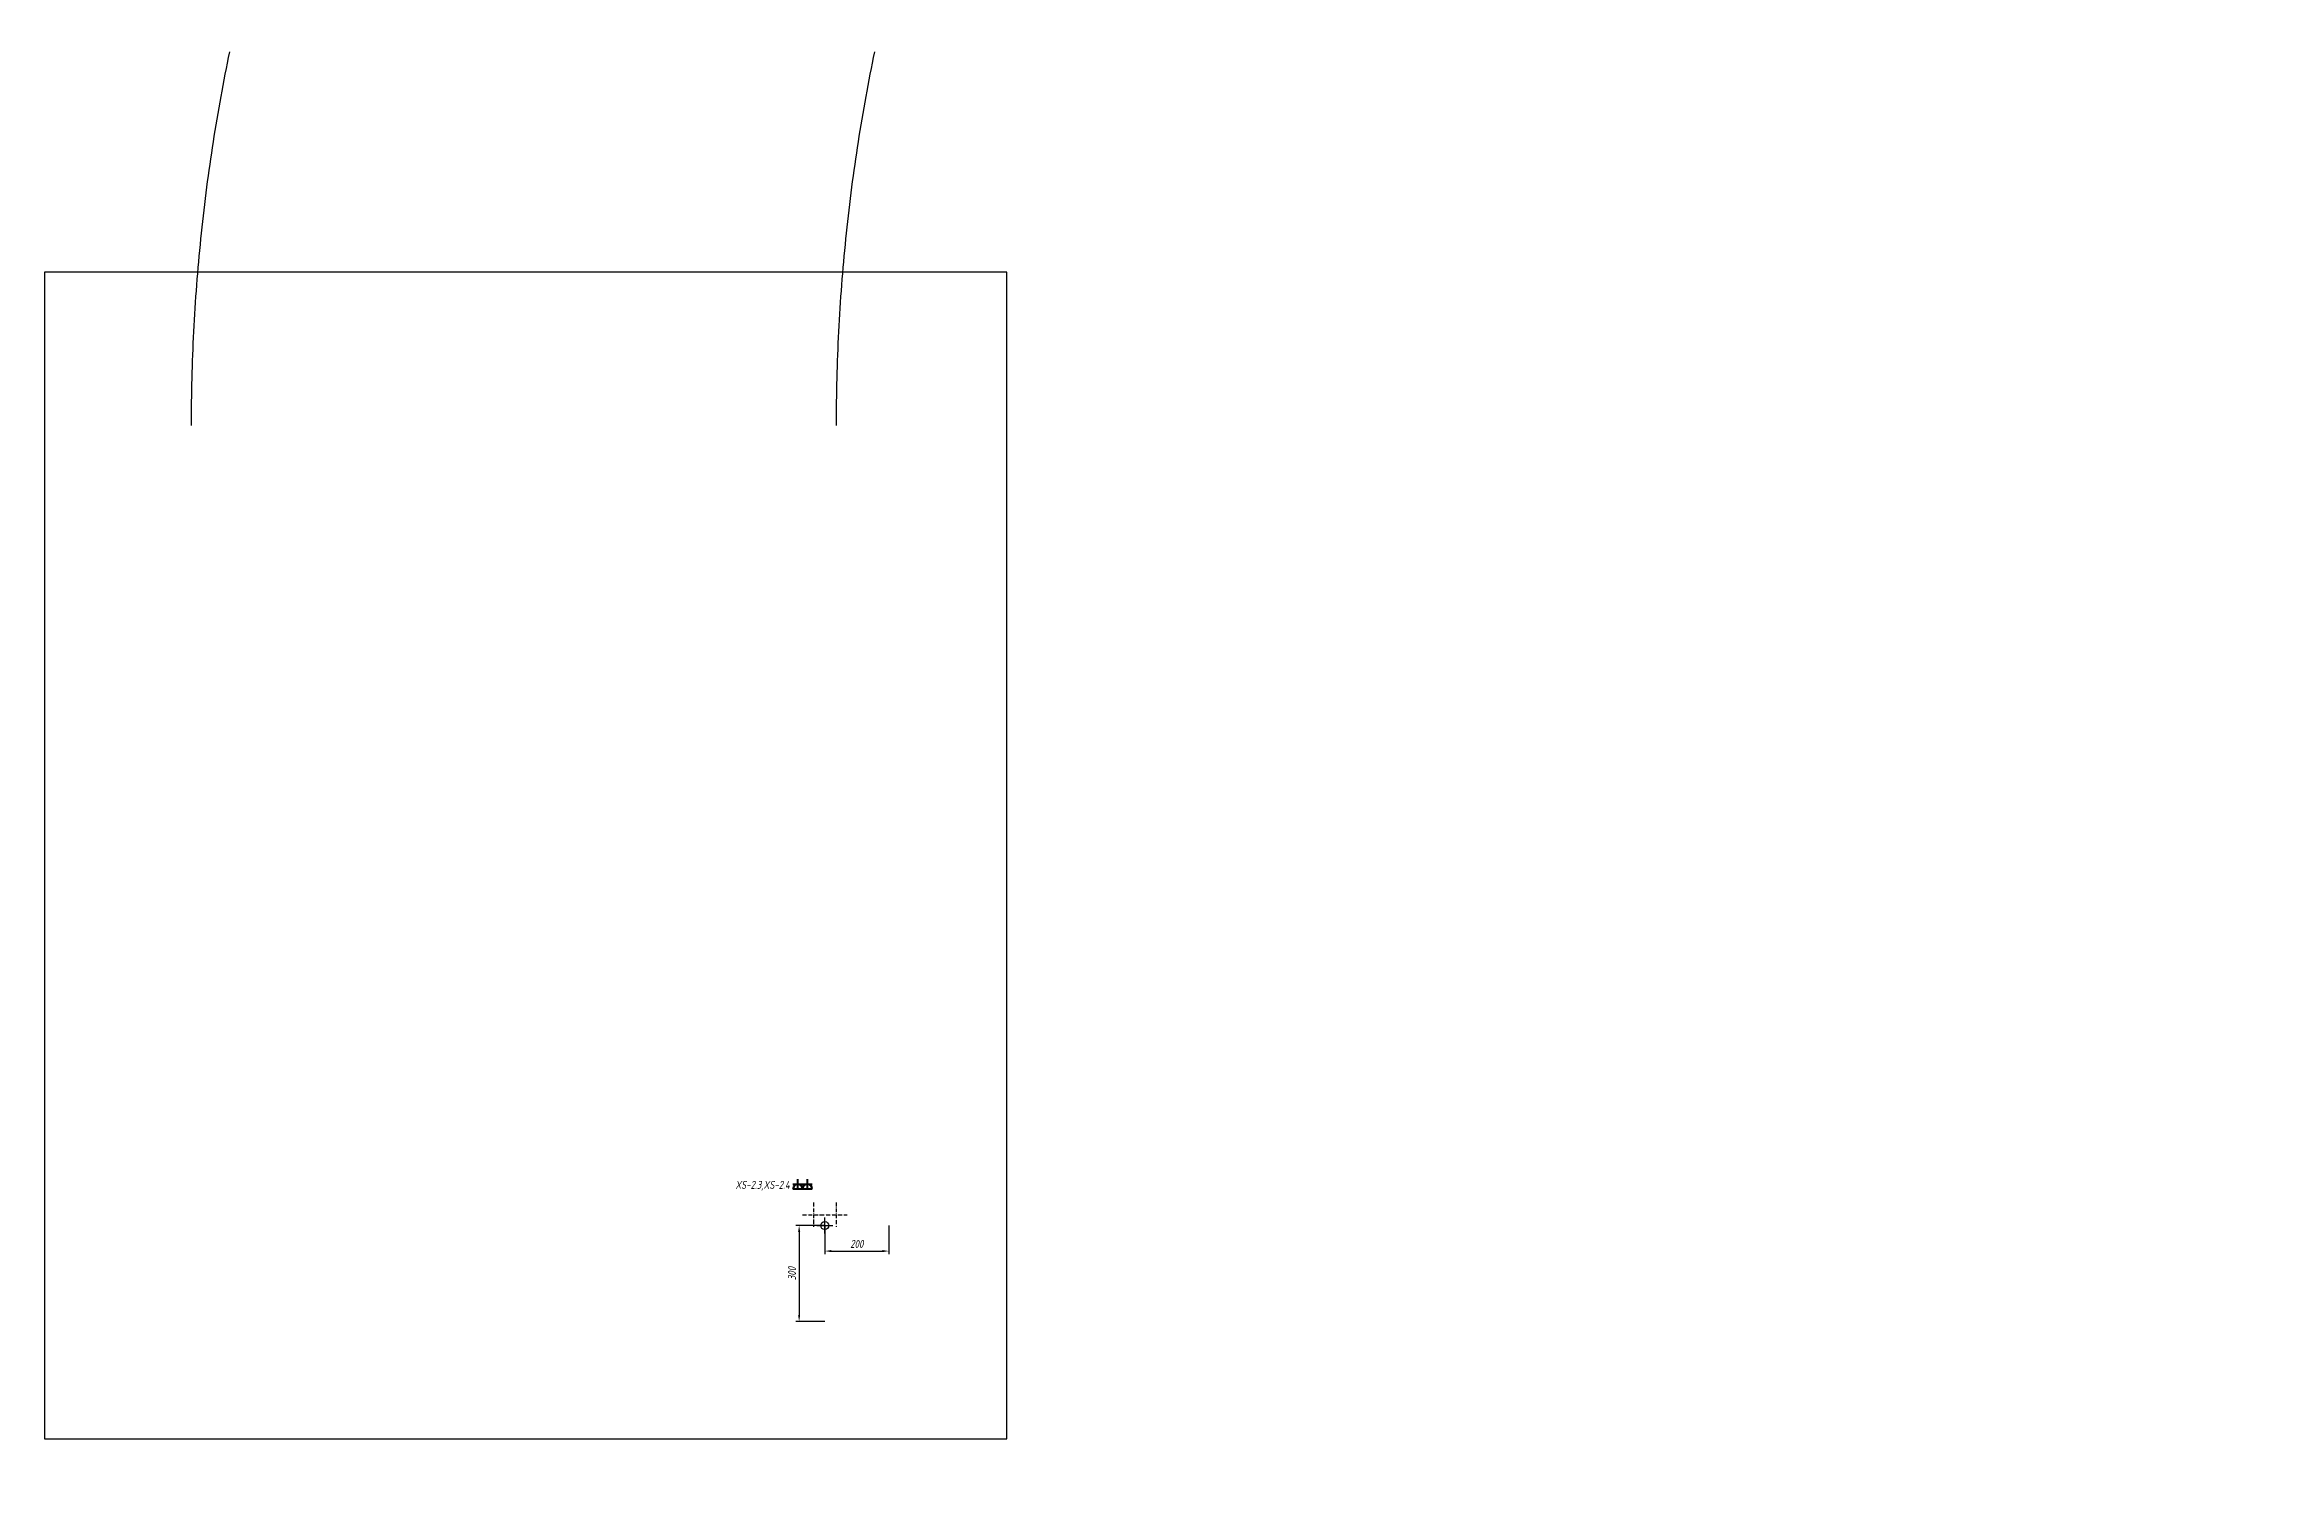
# Model space of a CAD drawing. Header units: millimetres. Extents: x -7421 to 21275, y -3440 to 28222.
# Drawn here: x -7421 to -477, y 19190 to 23706 of the extents above; entities that cross this region are included whole.
import ezdxf
from ezdxf.enums import TextEntityAlignment as Align

# ---------------------------------------------------------------- set-up
doc = ezdxf.new("R2010")
doc.units = ezdxf.units.MM
doc.header["$PDMODE"] = 34
doc.header["$PDSIZE"] = 25
doc.linetypes.add('ACAD_ISO10W100', pattern=[18.5, 12, -3, 0.5, -3])
doc.layers.add('02 ЭОМ и СС', color=7, linetype='Continuous')
doc.layers.add('11 Привязка размеры', color=7, linetype='Continuous')
doc.layers.add('100 noprint', color=1, linetype='Continuous', plot=False)
doc.styles.get("Standard").update_dxf_attribs({"font": ''})
doc.styles.add('ГОСТ-ISOCPEUR', font='isocpeui.ttf', dxfattribs={"width": 0.8})
doc.styles.get('Standard').set_extended_font_data('Ubuntu')
doc.dimstyles.new('ISO-25', dxfattribs={"dimtxt": 2.5, "dimasz": 2.5, "dimexe": 1.25, "dimexo": 0.625, "dimtad": 1, "dimtxsty": 'Standard', "dimcen": 2.5, "dimadec": 0, "dimazin": 0, "dimtfac": 1, "dimtmove": 0, "dimatfit": 3, "dimfxl": 1, "dimarcsym": 0})

# ---------------------------------------------------------------- blocks, each defined once
blk = doc.blocks.new('*D10')
at = {"layer": '11 Привязка размеры', "color": 0, "lineweight": -2, "transparency": 16777216}
for p, q in [((-4982.2, 20015.1), (-5072.4, 20015.1)), ((-5062.4, 19995.1), (-5062.4, 19735.1)), ((-4982.2, 19715.1), (-5072.4, 19715.1))]:
    blk.add_line(p, q, dxfattribs=at)
at = {"layer": '11 Привязка размеры', "color": 0, "transparency": 16777216}
for points in [[(-5059.1, 19995.1), (-5065.8, 19995.1), (-5062.4, 20015.1)], [(-5065.8, 19735.1), (-5059.1, 19735.1), (-5062.4, 19715.1)]]:
    blk.add_solid(points, dxfattribs=at)
at = {"layer": 'Defpoints', "color": 0, "transparency": 16777216}
for p in [(-4982.2, 20015.1), (-5062.4, 19715.1), (-4982.2, 19715.1)]:
    blk.add_point(p, dxfattribs=at)
at = {"layer": '11 Привязка размеры', "color": 0, "transparency": 16777216, "insert": (-5084.9, 19865.1), "char_height": 25, "attachment_point": 5, "rotation": 90, "style": 'ГОСТ-ISOCPEUR'}
blk.add_mtext('300', dxfattribs=at)
blk = doc.blocks.new('*D11')
at = {"layer": '11 Привязка размеры', "color": 0, "lineweight": -2, "transparency": 16777216}
for p, q in [((-4982.2, 20015.1), (-4982.2, 19925.4)), ((-4782.2, 20015.1), (-4782.2, 19925.4)), ((-4962.2, 19935.4), (-4802.2, 19935.4))]:
    blk.add_line(p, q, dxfattribs=at)
at = {"layer": '11 Привязка размеры', "color": 0, "transparency": 16777216}
for points in [[(-4962.2, 19938.7), (-4962.2, 19932), (-4982.2, 19935.4)], [(-4802.2, 19932), (-4802.2, 19938.7), (-4782.2, 19935.4)]]:
    blk.add_solid(points, dxfattribs=at)
at = {"layer": 'Defpoints', "color": 0, "transparency": 16777216}
for p in [(-4982.2, 20015.1), (-4782.2, 20015.1), (-4782.2, 19935.4)]:
    blk.add_point(p, dxfattribs=at)
at = {"layer": '11 Привязка размеры', "color": 0, "transparency": 16777216, "insert": (-4882.2, 19957.9), "char_height": 25, "attachment_point": 5, "style": 'ГОСТ-ISOCPEUR'}
blk.add_mtext('200', dxfattribs=at)
blk = doc.blocks.new('розетка скрытая трехполюсная')
at = {"color": 0, "lineweight": -2}
for p, q in [((-1.5, 1.5), (1.5, 1.5)), ((-1.5, 0), (1.5, 0)), ((0, 0), (0, 3))]:
    blk.add_line(p, q, dxfattribs=at)
blk.add_arc((0, 0), 1.5, 0, 180, dxfattribs=at)

msp = doc.modelspace()

# ---------------------------------------------------------------- linework, layer by layer
at = {"layer": '100 noprint', "color": 1, "linetype": 'ACAD_ISO10W100', "lineweight": -2, "ltscale": 100, "flags": 128}
for points in [[(4451.2, 9670.1), (4451.2, 22515.1, 1), (-6962.2, 22515.1)], [(6466.7, 9670.1), (6466.7, 22515.1, 1), (-4946.7, 22515.1)]]:
    msp.add_lwpolyline(points, format="xyb", dxfattribs=at)
at = {"layer": '100 noprint', "lineweight": -2}
msp.add_lwpolyline([(-7420.7, 22994.7), (-7420.7, 19348.5), (-4413.5, 19348.5), (-4413.5, 22994.7)], close=True, dxfattribs=at)
at = {"layer": '11 Привязка размеры', "linetype": 'ACAD_ISO10W100'}
for p, q in [((-5017.7, 20087), (-5017.7, 20011.2)), ((-5017.7, 20087), (-5017.7, 20011.2)), ((-4946.7, 20087.2), (-4946.7, 20011.3)), ((-4946.7, 20087.2), (-4946.7, 20011.3)), ((-5051.7, 20049.1), (-4912.7, 20049.1)), ((-5051.7, 20049.1), (-4912.7, 20049.1))]:
    msp.add_line(p, q, dxfattribs=at)
at = {"layer": '11 Привязка размеры', "lineweight": -2}
msp.add_point((-4982.2, 20015.1), dxfattribs=at)
msp.add_point((-4982.2, 20015.1), dxfattribs=at)

# ---------------------------------------------------------------- block references
at = {"layer": '02 ЭОМ и СС', "color": 1, "lineweight": 40, "xscale": 10, "yscale": 10, "zscale": 10}
for p in [(-5066.7, 20129.8), (-5036.7, 20129.8)]:
    msp.add_blockref('розетка скрытая трехполюсная', p, dxfattribs=at)

# ---------------------------------------------------------------- texts
at = {"layer": '02 ЭОМ и СС', "linetype": 'Continuous', "style": 'ГОСТ-ISOCPEUR', "width": 0.8}
msp.add_text('XS-2.3,XS-2.4', height=25, dxfattribs=at).set_placement((-5091.7, 20129.8), align=Align.RIGHT)

# ---------------------------------------------------------------- dimensions: what is measured, and where the dimension line sits
at = {"layer": '11 Привязка размеры'}
dim = msp.add_linear_dim(base=(-5062.4, 19715.1), p1=(-4982.2, 20015.1), p2=(-4982.2, 19715.1), angle=90, dimstyle='ISO-25', override={"dimtxt": 25, "dimasz": 20, "dimexe": 10, "dimexo": 0, "dimgap": 10, "dimdec": 0, "dimtxsty": 'ГОСТ-ISOCPEUR'}, dxfattribs=at)
dim.commit()
dim.dimension.update_dxf_attribs({"geometry": '*D10', "text_midpoint": (-5084.9, 19865.1)})
dim = msp.add_linear_dim(base=(-4782.2, 19935.4), p1=(-4982.2, 20015.1), p2=(-4782.2, 20015.1), dimstyle='ISO-25', override={"dimtxt": 25, "dimasz": 20, "dimexe": 10, "dimexo": 0, "dimgap": 10, "dimdec": 0, "dimtxsty": 'ГОСТ-ISOCPEUR'}, dxfattribs=at)
dim.commit()
dim.dimension.update_dxf_attribs({"geometry": '*D11', "text_midpoint": (-4882.2, 19935.4), "dimtype": 160})

doc.saveas('drawing.dxf')
